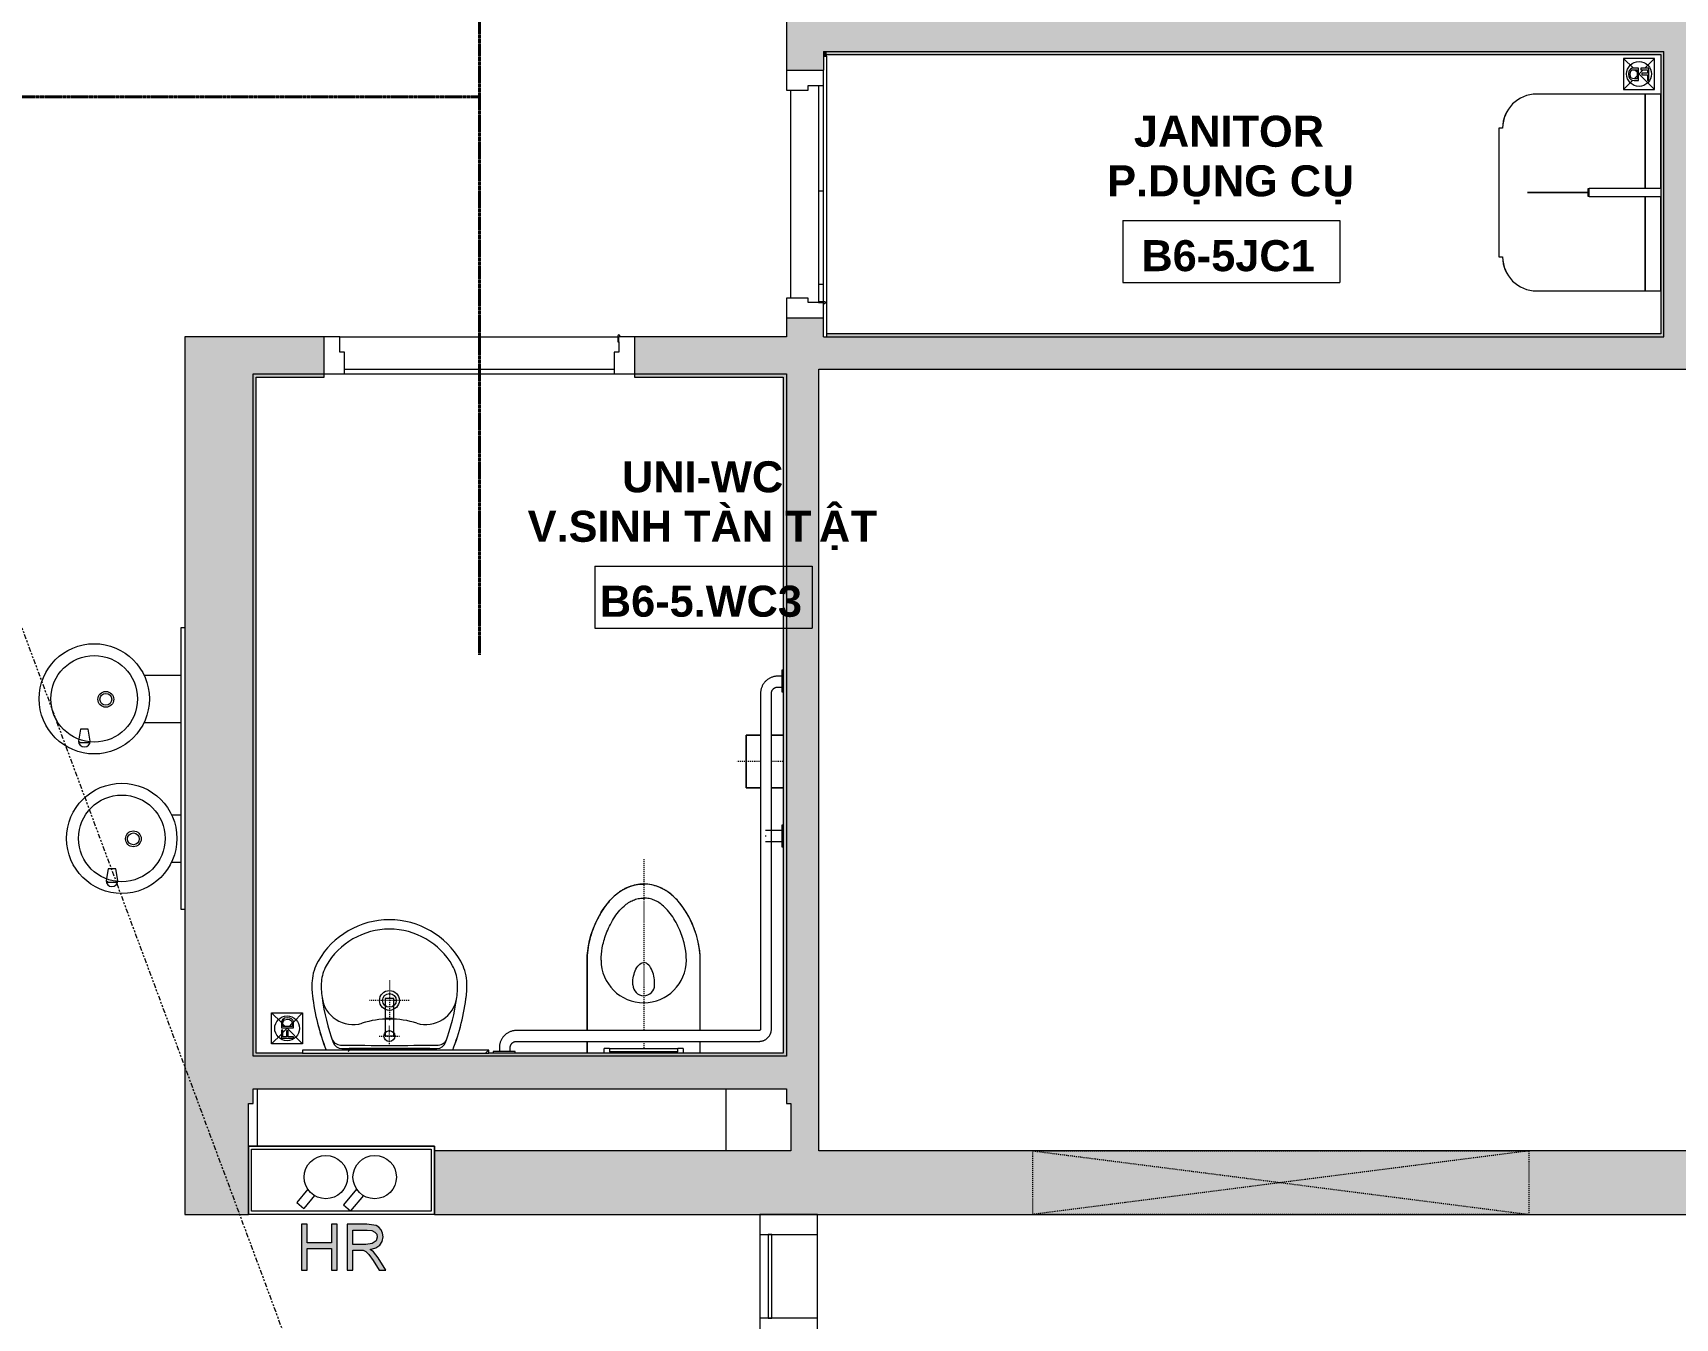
# Model space of a CAD drawing. Header units: millimetres. Extents: x -34669 to 32595, y 16058 to 152521.
# Drawn here: x -3865 to 1431, y 68377 to 72522 of the extents above; entities that cross this region are included whole.
import ezdxf

# ---------------------------------------------------------------- set-up
doc = ezdxf.new("R2010")
doc.units = ezdxf.units.MM
for name, pattern in [('Dash', [6.35, 3.175, -3.175]), ('dash 1-1', [2, 1, -1]), ('Double dash', [42.8625, 15.875, -4.7625, 6.35, -4.7625, 6.35, -4.7625])]:
    doc.linetypes.add(name, pattern=pattern)
for name, color, linetype, lineweight in [('A-AREA-IDEN', 2, 'Continuous', 9), ('A-DETL', 90, 'Continuous', 5), ('A-DETL-MBND', 5, 'Continuous', 5), ('A-DOOR', 31, 'Continuous', 5), ('A-DOOR-FRAM', 31, 'Continuous', 5), ('A-FLOR', 192, 'Continuous', 5), ('A-GLAZ', 151, 'Continuous', 5), ('A-GLAZ-CURT', 52, 'Continuous', 5), ('A-GLAZ-CWMG', 51, 'Continuous', 5), ('A-GLAZ-HDLN', 1, 'Dash', 5), ('A-WALL', 113, 'Continuous', 5), ('A-WALL-PATT', 111, 'Continuous', 5), ('C-PROP-LINE', 91, 'Double dash', 9), ('P-SANR-FIXT', 6, 'Continuous', 5), ('P-SANR-FIXT-HDLN', 131, 'Dash', 5)]:
    doc.layers.add(name, color=color, linetype=linetype, lineweight=lineweight)
doc.styles.add('Arial_B', font='arialbd.ttf', dxfattribs={"height": 100})
doc.styles.add('Arial_B_1', font='arialbd.ttf', dxfattribs={"height": 100})

# ---------------------------------------------------------------- blocks, each defined once
blk = doc.blocks.new('LA - LAVABOR FOR DISABLE-8441216-5th Traffic Floor Plan - Pedestrian')
at = {"layer": 'P-SANR-FIXT', "color": 7}
for p, q in [((153.2, -15), (-153.2, -15)), ((153.2, -15), (-153.2, -15)), ((-130, -15), (130, -15))]:
    blk.add_line(p, q, dxfattribs=at)
for centre, radius in [((0, -55), 17.5), ((0, -170), 32), ((0, -170), 22)]:
    blk.add_circle(centre, radius, dxfattribs=at)
for centre, radius, start, end in [((446.9, -267.3), 700, 158.4134, 173.3235), ((446.9, -267.3), 700, 158.42, 173.3235), ((447.2, -266.8), 670, 159.7212, 172.4798), ((-157.2, -56.2), 30, 90.8473, 160.7849), ((447.2, -266.8), 670, 159.7212, 160.7849), ((-153.2, -45), 30, 90, 159.7212), ((30.5, -12746.4), 12721.6, 90.13732, 90.8473), ((-30.5, -12746.5), 12721.7, 89.1527, 89.86268), ((153.2, -45), 30, 20.2788, 90), ((157.2, -56.2), 30, 19.2151, 89.1527), ((-447.2, -266.8), 670, 7.5202, 20.2788), ((-447.2, -266.8), 670, 19.2151, 20.2788), ((-446.9, -267.3), 700, 6.6765, 21.5866), ((-446.9, -267.3), 700, 6.6765, 21.58), ((-117.9, -192.2), 100, 72.8512, 172.4798), ((0, 190), 300, 252.8512, 270), ((0, 190), 300, 270, 287.1488), ((117.9, -192.2), 100, 7.0998, 107.1488), ((0, -215), 250, 173.3235, 184.1534), ((0, -215), 250, 173.3235, 184.1534), ((0, -215), 220, 170.8083, 184.1534), ((0, -215), 220, 355.8466, 9.1917), ((0, -215), 250, 355.8466, 6.6765), ((0, -215), 250, 355.8466, 6.6765), ((-99.7, -222.2), 150, 184.1534, 209.8523), ((-99.7, -222.2), 150, 184.1534, 209.8523), ((-99.7, -222.2), 120, 184.1534, 209.8523), ((99.7, -222.2), 120, 330.1477, 355.8466), ((99.7, -222.2), 150, 330.1477, 355.8466), ((99.7, -222.2), 150, 330.1477, 355.8466), ((0, -165), 265, 209.8523, 269.9992), ((0, -165), 265, 209.8523, 269.9992), ((0, -165), 235, 209.8523, 269.9992), ((0, -165), 235, 270.0008, 330.1477), ((0, -165), 265, 270.0008, 330.1477), ((0, -165), 265, 270.0008, 330.1477)]:
    blk.add_arc(centre, radius, start, end, dxfattribs=at)
blk.add_ellipse((0, -112.6), major_axis=(-8.99, 0.06), ratio=0.074639, dxfattribs=at)
at = {"layer": 'P-SANR-FIXT-HDLN', "color": 7}
for p, q in [((0, -22.3), (0, -87.7)), ((32.7, -55), (-32.7, -55)), ((0, -233.9), (0, -106.1)), ((-63.7, -170), (64, -170))]:
    blk.add_line(p, q, dxfattribs=at)
blk = doc.blocks.new('DUNG CU P_JANITOR - LT764-9927351-5th Traffic Floor Plan - Pedestrian')
at = {"layer": 'P-SANR-FIXT', "color": 7}
for p, q in [((208, 472.7), (-207.7, 472.7)), ((-207.7, 472.7), (-207.7, 460.1)), ((208, 472.6), (-207.7, 472.6)), ((-207.7, 472.6), (-207.7, 460)), ((208, 460.1), (208, 472.7)), ((208, 460), (208, 472.6)), ((0.2, 355), (0.2, 380)), ((0.2, 380), (0.2, 222.8)), ((0.2, 183.9), (0.2, 380)), ((0.2, 183.9), (0.2, 380)), ((0.2, 380), (0.2, 370)), ((0.2, 370), (0.2, 380)), ((0.2, 355), (0.2, 380)), ((0.2, 380), (0.2, 222.8)), ((0.2, 183.9), (0.2, 380)), ((0.2, 183.9), (0.2, 380)), ((0.2, 380), (0.2, 370)), ((0.2, 370), (0.2, 380)), ((-317.3, 350.1), (-317.3, -49.9)), ((-317.3, 350), (-317.3, -50)), ((0.2, 355), (0.2, 370)), ((0.2, 350), (0.2, 370)), ((0.2, 355), (0.2, 370)), ((0.2, 350), (0.2, 370)), ((0.2, 183.9), (0.2, 355)), ((0.2, 355), (0.2, 183.9)), ((0.2, 335), (0.2, 355)), ((0.2, 183.9), (0.2, 355)), ((0.2, 355), (0.2, 183.9)), ((0.2, 335), (0.2, 355)), ((0.2, 335), (0.2, 350)), ((0.2, 335), (0.2, 350)), ((0.2, 335), (0.2, 183.9)), ((0.2, 183.9), (0.2, 335)), ((0.2, 335), (0.2, 183.9)), ((0.2, 183.9), (0.2, 335)), ((317.7, -49.9), (317.7, 350.1)), ((317.7, -50), (317.7, 350)), ((0.2, 213.8), (0.2, 227.9)), ((0.2, 213.8), (0.2, 227.9)), ((0.2, 183.9), (0.2, 213.8)), ((0.2, 213.8), (0.2, 183.9)), ((0.2, 213.8), (0.2, 213.8)), ((0.2, 184.1), (0.2, 213.8)), ((0.2, 183.9), (0.2, 213.8)), ((0.2, 213.8), (0.2, 183.9)), ((0.2, 213.8), (0.2, 213.8)), ((0.2, 184.1), (0.2, 213.8)), ((-317.3, 0), (-292.3, 0)), ((-12.3, 0), (-317.3, 0)), ((-317.3, 0), (-12.3, 0)), ((-150.1, 0), (-317.3, 0)), ((-317.3, 0), (-297.3, 0)), ((-317.3, 0), (-12.3, 0)), ((-297.3, 0), (-317.3, 0)), ((-297.3, 0), (-282.3, 0)), ((-297.3, 0), (-277.3, 0)), ((-292.3, 0), (-12.3, 0)), ((-12.3, 0), (-292.3, 0)), ((-282.3, 0), (-262.3, 0)), ((-277.3, 0), (-262.3, 0)), ((-12.3, 0), (-262.3, 0)), ((-262.3, 0), (-12.3, 0)), ((-32.8, 0), (-18.6, 0)), ((-32.7, 0), (-12.8, 0)), ((-18.7, 0), (-12.3, 0)), ((-18.6, 0), (-18.6, 0)), ((-12.3, 0), (-18.6, 0)), ((-18.6, 0), (-12.9, 0)), ((12.7, 0), (292.7, 0)), ((292.7, 0), (12.7, 0)), ((317.7, 0), (12.7, 0)), ((12.7, 0), (317.7, 0)), ((12.7, 0), (19, 0)), ((19, 0), (12.7, 0)), ((12.7, 0), (317.7, 0)), ((272.7, 0), (12.7, 0)), ((12.7, 0), (272.7, 0)), ((12.9, 0), (19, 0)), ((13.2, 0), (33.1, 0)), ((19, 0), (19, 0)), ((19, 0), (33.1, 0)), ((272.7, 0), (292.7, 0)), ((272.7, 0), (287.7, 0)), ((287.7, 0), (307.7, 0)), ((292.7, 0), (317.7, 0)), ((292.7, 0), (307.7, 0)), ((317.7, 0), (307.7, 0)), ((307.7, 0), (317.7, 0)), ((-317.3, -49.9), (-12.3, -49.9)), ((12.7, -49.9), (317.7, -49.9))]:
    blk.add_line(p, q, dxfattribs=at)
for centre, start, end in [((-207.3, 350.1), 90.1901, 180), ((-207.3, 350), 90.1901, 180), ((207.7, 350.1), 360, 89.8099), ((207.7, 350), 360, 89.8099)]:
    blk.add_arc(centre, 110, start, end, dxfattribs=at)
blk = doc.blocks.new('DELABIE-FAUCET-DM - BASIN TAP AUTO-9922696-5th Traffic Floor Plan - Pedestrian')
at = {"layer": 'P-SANR-FIXT', "color": 7}
for p, q in [((-14.1, 120.1), (-14.1, 0)), ((14.1, 120.1), (-14.1, 120.1)), ((14.1, 0), (14.1, 120.1)), ((-14.1, 0), (14.1, 0))]:
    blk.add_line(p, q, dxfattribs=at)
blk = doc.blocks.new('Floor Drain-2D _SWA_ - FD-100-8441218-5th Traffic Floor Plan - Pedestrian')
at = {"layer": 'P-SANR-FIXT', "color": 7}
for p, q in [((-50, 50), (-18.6, 18.6)), ((-50, -50), (-50, 50)), ((-50, 50), (50, 50)), ((1.4, 1.4), (-50, -50)), ((-5.4, 18.6), (-31.8, 18.6)), ((-31.8, 18.6), (-31.8, -20.8)), ((-26.9, 2), (-26.9, 13.7)), ((-26.9, 13.7), (-5.4, 13.7)), ((-8.5, 2), (-26.9, 2)), ((-13.7, 13.7), (1.4, -1.4)), ((-8.5, -2.9), (-8.5, 2)), ((-5.4, 13.7), (-5.4, 18.6)), ((15, 18.6), (1.4, 18.6)), ((1.4, 18.6), (1.4, -20.8)), ((13.7, 13.7), (6.3, 6.3)), ((6.3, -15.8), (6.3, 13.7)), ((6.3, 13.7), (14.9, 13.7)), ((14.9, 13.7), (21.9, 12.9)), ((22, 18.1), (15, 18.6)), ((50, 50), (18.4, 18.4)), ((21.9, 12.9), (27, 8.6)), ((27.8, 15.2), (22, 18.1)), ((27, 8.6), (29.1, -0.8)), ((32.5, 8.5), (27.8, 15.2)), ((34, -0.8), (32.5, 8.5)), ((50, 50), (50, -50)), ((50, -50), (-50, -50)), ((-31.8, -20.8), (-26.9, -20.8)), ((-26.9, -20.8), (-26.9, -2.9)), ((-26.9, -2.9), (-8.5, -2.9)), ((1.4, -20.8), (15.6, -20.8)), ((6.3, -6.3), (15.7, -15.7)), ((15, -15.8), (6.3, -15.8)), ((21.4, -15.1), (15, -15.8)), ((15.6, -20.8), (22, -20.1)), ((20.3, -20.3), (50, -50)), ((25, -13.1), (21.4, -15.1)), ((22, -20.1), (26.7, -18.1)), ((28, -8.2), (25, -13.1)), ((26.7, -18.1), (30.3, -14.5)), ((29.1, -0.8), (28, -8.2)), ((30.3, -14.5), (33, -8.8)), ((33, -8.8), (34, -0.8))]:
    blk.add_line(p, q, dxfattribs=at)
blk.add_circle((0, 0), 40, dxfattribs=at)
blk = doc.blocks.new('TOTO-WC-WH - TOILET-8502088-5th Traffic Floor Plan - Pedestrian')
at = {"layer": 'P-SANR-FIXT', "color": 7}
for p, q in [((-182.5, 300), (-182.5, 73.1)), ((-182.5, 73.1), (-182.5, 300)), ((182.5, 73.1), (182.5, 300)), ((182.5, 73.1), (182.5, 300)), ((-182.5, 38.1), (-182.5, 0)), ((-182.5, 0), (-182.5, 38.1)), ((-110, 15), (-127.5, 15)), ((-127.5, 0), (-127.5, 15)), ((127.5, 15), (110, 15)), ((127.5, 15), (127.5, 0)), ((182.5, 0), (182.5, 38.1)), ((182.5, 0), (182.5, 38.1))]:
    blk.add_line(p, q, dxfattribs=at)
for centre, radius in [((0, 300), 137.5), ((0, 220.2), 35)]:
    blk.add_arc(centre, radius, 180, 0, dxfattribs=at)
for points, knots in [([(0, 545), (-8.6, 544.9), (-25, 543.5), (-43.9, 538), (-58, 531.9), (-68.1, 526.5), (-77.7, 520.3), (-89.9, 511.2), (-104, 498.3), (-119, 481), (-132.3, 462.4), (-143.9, 443.1), (-153.7, 423.7), (-164.7, 398.1), (-174.6, 366.9), (-181.2, 331.6), (-182.5, 310.1), (-182.5, 300)], [0, 0, 0, 0, 0.0625, 0.125, 0.15625, 0.1875, 0.21875, 0.25, 0.3125, 0.375, 0.4375, 0.5, 0.5625, 0.625, 0.75, 0.875, 1, 1, 1, 1]), ([(-182.5, 300), (-182.5, 338.1), (-163, 438.6), (-72.5, 545), (0, 545)], [0, 0, 0, 0, 0.3064, 0.6503698, 0.6503698, 0.6503698, 0.6503698]), ([(182.5, 300), (182.5, 310.1), (181.2, 331.6), (174.6, 366.9), (164.7, 398.1), (153.7, 423.7), (143.9, 443.1), (132.3, 462.4), (119, 481), (104, 498.3), (89.9, 511.2), (77.7, 520.3), (68.1, 526.5), (58, 531.9), (43.9, 538), (25, 543.5), (8.6, 544.9), (0, 545)], [0, 0, 0, 0, 0.125, 0.25, 0.375, 0.4375, 0.5, 0.5625, 0.625, 0.6875, 0.75, 0.78125, 0.8125, 0.84375, 0.875, 0.9375, 1, 1, 1, 1]), ([(182.5, 300), (182.5, 338.1), (163, 438.6), (72.5, 545), (0, 545)], [0, 0, 0, 0, 0.3064, 0.6503698, 0.6503698, 0.6503698, 0.6503698]), ([(-137.5, 300), (-137.5, 311.9), (-135.8, 332), (-129, 361.7), (-121.4, 385), (-111, 409.1), (-97.6, 433.6), (-81.6, 456.1), (-65.1, 473.5), (-49.1, 485.8), (-34, 493.8), (-18.1, 498.8), (-6.3, 500), (0, 500)], [0, 0, 0, 0, 0.118249, 0.1773736, 0.2364981, 0.2956226, 0.3547471, 0.4138717, 0.4729962, 0.5173396, 0.561683, 0.6060264, 0.6503698, 0.6503698, 0.6503698, 0.6503698]), ([(137.5, 300), (137.5, 311.9), (135.8, 332), (129, 361.7), (121.4, 385), (111, 409.1), (97.6, 433.6), (81.6, 456.1), (65.1, 473.5), (49.1, 485.8), (34, 493.8), (18.1, 498.8), (6.3, 500), (0, 500)], [0, 0, 0, 0, 0.118249, 0.1773736, 0.2364981, 0.2956226, 0.3547471, 0.4138717, 0.4729962, 0.5173396, 0.561683, 0.6060264, 0.6503698, 0.6503698, 0.6503698, 0.6503698]), ([(-35, 220.2), (-36, 233.8), (-30.7, 267.6), (-12.3, 292), (0, 292)], [0, 0, 0, 0, 0.0856719, 0.1699366, 0.1699366, 0.1699366, 0.1699366]), ([(35, 220.2), (36, 233.8), (30.7, 267.6), (12.3, 292), (0, 292)], [0, 0, 0, 0, 0.0856719, 0.1699366, 0.1699366, 0.1699366, 0.1699366])]:
    blk.add_open_spline(points, degree=3, knots=knots, dxfattribs=at)
at = {"layer": 'P-SANR-FIXT-HDLN', "color": 7}
for p, q in [((0, 625), (0, 73.1)), ((0, 38.1), (0, 15)), ((0, 4), (0, 0))]:
    blk.add_line(p, q, dxfattribs=at)
blk = doc.blocks.new('WATER FOUNTAIN - cho uong nuoc-8502076-5th Traffic Floor Plan - Pedestrian')
at = {"layer": 'P-SANR-FIXT', "color": 7}
for p, q in [((-12.7, 476.1), (-12.7, -431.1)), ((0, 476.1), (-12.7, 476.1)), ((-131.5, 323.7), (-12.7, 323.7)), ((-131.5, 171.3), (-12.7, 171.3)), ((-336.6, 149.5), (-342.9, 111.4)), ((-342.9, 111.4), (-336.6, 106.4)), ((-311.2, 149.5), (-336.6, 149.5)), ((-336.6, 106.4), (-311.2, 106.4)), ((-304.8, 111.4), (-311.2, 149.5)), ((-311.2, 106.4), (-304.8, 111.4)), ((-42.6, -126.3), (-12.7, -126.3)), ((-247.6, -300.5), (-254, -338.6)), ((-222.3, -300.5), (-247.6, -300.5)), ((-215.9, -338.6), (-222.3, -300.5)), ((-42.6, -278.7), (-12.7, -278.7)), ((-254, -338.6), (-247.6, -343.6)), ((-247.6, -343.6), (-222.3, -343.6)), ((-222.3, -343.6), (-215.9, -338.6)), ((-12.7, -431.1), (0, -431.1))]:
    blk.add_line(p, q, dxfattribs=at)
for centre, radius in [((-292.1, 247.5), 177.8), ((-292.1, 247.5), 139.7), ((-254.7, 246), 25.4), ((-254.7, 246), 19.1), ((-203.2, -202.5), 177.8), ((-203.2, -202.5), 139.7), ((-165.8, -204), 25.4), ((-165.8, -204), 19.1)]:
    blk.add_circle(centre, radius, dxfattribs=at)
for centre in [(-323.9, 111.4), (-234.9, -338.6)]:
    blk.add_arc(centre, 19.1, 180.0012, 359.9988, dxfattribs=at)
blk = doc.blocks.new('Floor Drain-2D _SWA_ - FD-100-11894176-5th Traffic Floor Plan - Pedestrian')
at = {"layer": 'P-SANR-FIXT', "color": 7}
for p, q in [((1.4, -1.4), (-50, 50)), ((50, 50), (-50, 50)), ((-50, 50), (-50, -50)), ((-31.8, 20.8), (-31.8, -18.6)), ((-26.9, 20.8), (-31.8, 20.8)), ((-26.9, 2.9), (-26.9, 20.8)), ((-8.5, 2.9), (-26.9, 2.9)), ((-13.7, -13.7), (1.4, 1.4)), ((-8.5, -2), (-8.5, 2.9)), ((1.4, 20.8), (1.4, -18.6)), ((15.6, 20.8), (1.4, 20.8)), ((6.3, 15.8), (15, 15.8)), ((6.3, -13.7), (6.3, 15.8)), ((6.3, 6.3), (15.7, 15.7)), ((15, 15.8), (21.4, 15.1)), ((22, 20.1), (15.6, 20.8)), ((20.3, 20.3), (50, 50)), ((21.4, 15.1), (25, 13.1)), ((26.7, 18.1), (22, 20.1)), ((25, 13.1), (28, 8.2)), ((30.3, 14.5), (26.7, 18.1)), ((29.1, 0.8), (27, -8.6)), ((28, 8.2), (29.1, 0.8)), ((33, 8.8), (30.3, 14.5)), ((32.5, -8.5), (34, 0.8)), ((34, 0.8), (33, 8.8)), ((50, -50), (50, 50)), ((-50, -50), (-18.6, -18.6)), ((-50, -50), (50, -50)), ((-31.8, -18.6), (-5.4, -18.6)), ((-26.9, -13.7), (-26.9, -2)), ((-26.9, -2), (-8.5, -2)), ((-5.4, -13.7), (-26.9, -13.7)), ((-5.4, -18.6), (-5.4, -13.7)), ((1.4, -18.6), (15, -18.6)), ((13.7, -13.7), (6.3, -6.3)), ((14.9, -13.7), (6.3, -13.7)), ((21.9, -12.9), (14.9, -13.7)), ((15, -18.6), (22, -18.1)), ((50, -50), (18.4, -18.4)), ((27, -8.6), (21.9, -12.9)), ((22, -18.1), (27.8, -15.2)), ((27.8, -15.2), (32.5, -8.5))]:
    blk.add_line(p, q, dxfattribs=at)
blk.add_circle((0, 0), 40, dxfattribs=at)
blk = doc.blocks.new('voi nuoc 001 - LT764-9945429-5th Traffic Floor Plan - Pedestrian')
at = {"layer": 'P-SANR-FIXT', "color": 7}
for p, q in [((-12.5, 12.7), (-12.5, -217.9)), ((12.5, -217.9), (12.5, 12.7)), ((-12.5, -221.4), (-12.5, -217.9)), ((12.5, -217.9), (-12.5, -217.9)), ((12.5, -221.4), (-12.5, -221.4)), ((12.5, -217.9), (12.5, -221.4))]:
    blk.add_line(p, q, dxfattribs=at)
blk = doc.blocks.new('DP3-D301 - DP3-D301-9167286-5th Traffic Floor Plan - Pedestrian')
at = {"layer": 'A-DOOR'}
for p, q in [((447, 63.1), (447, 44.1)), ((450, 44.1), (450, 58.5)), ((447, 44.1), (450, 44.1))]:
    blk.add_line(p, q, dxfattribs=at)
for centre, radius, start, end in [((450, 63.1), 3, 290.6789, 180), ((450, 63.1), 3, 48.0065, 121.3362), ((450, 63.1), 3, 48.0065, 121.3362), ((450, 63.1), 3, 48.0065, 121.3362), ((450, 63.1), 3, 48.0065, 121.3362), ((450, 63.1), 3, 48.0065, 121.3362), ((450, 63.1), 3, 48.0065, 121.3362), ((450, 63.1), 3, 48.0065, 121.3362), ((452.2, 58.4), 2.19, 120.9247, 176.9338)]:
    blk.add_arc(centre, radius, start, end, dxfattribs=at)
at = {"layer": 'A-DOOR-FRAM'}
for p, q in [((-450, 60), (-500, 60)), ((-450, 10), (-450, 60)), ((500, 60), (450.7, 60)), ((-435, 10), (-450, 10)), ((-435, -60), (-435, 10)), ((450, 10), (435, 10)), ((435, 10), (435, -60)), ((450, 44.1), (450, 10)), ((-500, -60), (-435, -60)), ((435, -60), (500, -60))]:
    blk.add_line(p, q, dxfattribs=at)
blk = doc.blocks.new('DP3-D302 - DP3-D302-9167299-5th Traffic Floor Plan - Pedestrian')
at = {"layer": 'A-DOOR'}
for p, q in [((-350, 60), (-400, 60)), ((-350, 10), (-350, 60)), ((347, 63.1), (347, 44.1)), ((350, 44.1), (350, 58.5)), ((400, 60), (350.7, 60)), ((-335, 10), (-350, 10)), ((-335, -60), (-335, 10)), ((350, 10), (335, 10)), ((335, 10), (335, -60)), ((347, 44.1), (350, 44.1)), ((350, 44.1), (350, 10)), ((-400, -60), (-335, -60)), ((335, -60), (400, -60))]:
    blk.add_line(p, q, dxfattribs=at)
for centre, radius, start, end in [((350, 63.1), 3, 290.6789, 180), ((350, 63.1), 3, 48.0065, 121.3362), ((350, 63.1), 3, 48.0065, 121.3362), ((350, 63.1), 3, 48.0065, 121.3362), ((350, 63.1), 3, 48.0065, 121.3362), ((350, 63.1), 3, 48.0065, 121.3362), ((350, 63.1), 3, 48.0065, 121.3362), ((350, 63.1), 3, 48.0065, 121.3362), ((352.2, 58.4), 2.19, 120.9247, 176.9338)]:
    blk.add_arc(centre, radius, start, end, dxfattribs=at)
blk = doc.blocks.new('TOTO-FLUSH PANEL - MB005DG-9765370-5th Traffic Floor Plan - Pedestrian')
at = {"layer": 'P-SANR-FIXT', "color": 7}
for p, q in [((-110, 11), (110, 11)), ((-110, 11), (-110, 0)), ((110, 0), (110, 11)), ((110, 0), (-110, 0))]:
    blk.add_line(p, q, dxfattribs=at)
blk = doc.blocks.new('Mirror1 - Type 2-11122859-5th Traffic Floor Plan - Pedestrian')
at = {"layer": 'P-SANR-FIXT'}
h = blk.add_hatch(dxfattribs=at)
h.set_pattern_fill('FP_19', color=256, style=0, pattern_type=2)
h.set_pattern_definition([(45, (2819.94, -69227), (84.19025, 308.69666), [396.875, -79.375, 1.676, -77.699])])
h.paths.add_polyline_path([(-175, 5), (425, 5), (425, 15), (-175, 15)])
at = {"layer": 'P-SANR-FIXT', "color": 7}
for p, q in [((425, 15), (-175, 15)), ((-175, 15), (-175, 5)), ((-175, 5), (425, 5)), ((425, 5), (425, 15))]:
    blk.add_line(p, q, dxfattribs=at)
blk = doc.blocks.new('GRAB RAIL - Grab Rail - L-8502074-5th Traffic Floor Plan - Pedestrian')
at = {"layer": 'P-SANR-FIXT', "color": 7}
for p, q in [((860, -38.1), (77.5, -38.1)), ((865, 0), (865, -5)), ((865, -5), (935, -5)), ((880.6, -5), (880.6, -17.5)), ((915.6, -17.5), (915.6, -5)), ((935, -5), (935, 0)), ((38.1, -77.5), (38.1, -1160)), ((73.1, -1160), (73.1, -77.5)), ((77.5, -73.1), (860, -73.1)), ((5, -665), (0, -665)), ((5, -735), (5, -665)), ((57.5, -682.5), (5, -682.5)), ((0, -735), (5, -735)), ((5, -717.5), (57.5, -717.5)), ((57.5, -701.9), (57.5, -698.1)), ((5, -1165), (0, -1165)), ((5, -1235), (5, -1165)), ((17.5, -1180.6), (5, -1180.6)), ((5, -1215.6), (17.5, -1215.6)), ((0, -1235), (5, -1235))]:
    blk.add_line(p, q, dxfattribs=at)
at = {"layer": 'P-SANR-FIXT', "color": 7, "flags": 128}
for points in [[(77.5, -38.1), (76, -38.1), (74.4, -38.2), (72.8, -38.4), (71.3, -38.6), (69.7, -38.9), (68.2, -39.2), (66.6, -39.7), (65.1, -40.1), (63.7, -40.6), (62.2, -41.2), (60.7, -41.9), (59.3, -42.6), (58, -43.3), (56.6, -44.1), (55.3, -45), (54, -45.9), (52.8, -46.9), (51.5, -47.9), (50.4, -49), (49.3, -50.1), (48.2, -51.2), (47.2, -52.4), (46.2, -53.7), (45.2, -54.9), (44.4, -56.2), (43.5, -57.6), (42.8, -59), (42.1, -60.4), (41.4, -61.8), (40.8, -63.3), (40.3, -64.7), (39.8, -66.2), (39.3, -67.8), (39, -69.3), (38.7, -70.8), (38.5, -72.4), (38.3, -74), (38.2, -75.5), (38.1, -77.1), (38.1, -77.5)], [(880.6, -17.5), (880.6, -18.3), (880.5, -19.1), (880.5, -20), (880.4, -20.8), (880.2, -21.6), (880, -22.4), (879.8, -23.2), (879.6, -24), (879.3, -24.8), (879, -25.5), (878.7, -26.3), (878.3, -27), (877.9, -27.7), (877.5, -28.5), (877, -29.1), (876.5, -29.8), (876, -30.5), (875.5, -31.1), (874.9, -31.7), (874.4, -32.3), (873.8, -32.9), (873.1, -33.4), (872.5, -33.9), (871.8, -34.4), (871.1, -34.8), (870.4, -35.3), (869.7, -35.7), (869, -36.1), (868.2, -36.4), (867.5, -36.7), (866.7, -37), (865.9, -37.3), (865.1, -37.5), (864.3, -37.7), (863.5, -37.8), (862.7, -37.9), (861.9, -38), (861, -38.1), (860.2, -38.1), (860, -38.1)], [(860, -73.1), (862.2, -73.1), (864.4, -72.9), (866.7, -72.7), (868.9, -72.4), (871, -72), (873.2, -71.5), (875.4, -70.9), (877.5, -70.3), (879.6, -69.6), (881.7, -68.7), (883.7, -67.8), (885.7, -66.8), (887.6, -65.8), (889.5, -64.6), (891.4, -63.4), (893.2, -62.1), (895, -60.7), (896.7, -59.3), (898.3, -57.8), (899.9, -56.2), (901.4, -54.6), (902.9, -52.9), (904.2, -51.2), (905.6, -49.4), (906.8, -47.5), (908, -45.7), (909.1, -43.7), (910.1, -41.7), (911, -39.7), (911.8, -37.7), (912.6, -35.6), (913.3, -33.4), (913.9, -31.3), (914.4, -29.1), (914.8, -27), (915.1, -24.8), (915.4, -22.5), (915.5, -20.3), (915.6, -18.1), (915.6, -17.5)], [(73.1, -77.5), (73.1, -77.4), (73.1, -77.2), (73.1, -77), (73.2, -76.8), (73.2, -76.7), (73.2, -76.5), (73.3, -76.3), (73.3, -76.1), (73.4, -76), (73.5, -75.8), (73.5, -75.7), (73.6, -75.5), (73.7, -75.3), (73.8, -75.2), (73.9, -75), (74, -74.9), (74.1, -74.8), (74.2, -74.6), (74.3, -74.5), (74.5, -74.4), (74.6, -74.2), (74.7, -74.1), (74.9, -74), (75, -73.9), (75.2, -73.8), (75.3, -73.7), (75.5, -73.6), (75.6, -73.6), (75.8, -73.5), (75.9, -73.4), (76.1, -73.4), (76.3, -73.3), (76.4, -73.3), (76.6, -73.2), (76.8, -73.2), (77, -73.2), (77.1, -73.1), (77.3, -73.1), (77.5, -73.1), (77.5, -73.1)], [(38.1, -1160), (38.1, -1160.8), (38, -1161.6), (38, -1162.5), (37.9, -1163.3), (37.7, -1164.1), (37.5, -1164.9), (37.3, -1165.7), (37.1, -1166.5), (36.8, -1167.3), (36.5, -1168), (36.2, -1168.8), (35.8, -1169.5), (35.4, -1170.2), (35, -1171), (34.5, -1171.6), (34, -1172.3), (33.5, -1173), (33, -1173.6), (32.4, -1174.2), (31.9, -1174.8), (31.3, -1175.4), (30.6, -1175.9), (30, -1176.4), (29.3, -1176.9), (28.6, -1177.3), (27.9, -1177.8), (27.2, -1178.2), (26.5, -1178.6), (25.7, -1178.9), (25, -1179.2), (24.2, -1179.5), (23.4, -1179.8), (22.6, -1180), (21.8, -1180.2), (21, -1180.3), (20.2, -1180.4), (19.4, -1180.5), (18.5, -1180.6), (17.7, -1180.6), (17.5, -1180.6)], [(17.5, -1215.6), (19.7, -1215.6), (21.9, -1215.4), (24.2, -1215.2), (26.4, -1214.9), (28.5, -1214.5), (30.7, -1214), (32.9, -1213.4), (35, -1212.8), (37.1, -1212.1), (39.2, -1211.2), (41.2, -1210.3), (43.2, -1209.3), (45.1, -1208.3), (47, -1207.1), (48.9, -1205.9), (50.7, -1204.6), (52.5, -1203.2), (54.2, -1201.8), (55.8, -1200.3), (57.4, -1198.7), (58.9, -1197.1), (60.4, -1195.4), (61.7, -1193.7), (63.1, -1191.9), (64.3, -1190), (65.5, -1188.2), (66.6, -1186.2), (67.6, -1184.2), (68.5, -1182.2), (69.3, -1180.2), (70.1, -1178.1), (70.8, -1175.9), (71.4, -1173.8), (71.9, -1171.6), (72.3, -1169.5), (72.6, -1167.3), (72.9, -1165), (73, -1162.8), (73.1, -1160.6), (73.1, -1160)]]:
    blk.add_lwpolyline(points, dxfattribs=at)
blk = doc.blocks.new('TOILET PAPER DISPENSER - DS708PAS-V35-5th Traffic Floor Plan - Pedestrian')
at = {"layer": 'P-SANR-FIXT', "color": 7}
for p, q in [((-85, 0), (-85, -38.2)), ((-85, -38.2), (-85, 0)), ((85, -38.1), (85, 0)), ((85, 0), (85, -38.1)), ((-85, -73.1), (-85, -120)), ((-85, -120), (-85, -73.1)), ((85, -120), (85, -73.1)), ((85, -73.1), (85, -120)), ((-85, -120), (85, -120)), ((85, -120), (-85, -120))]:
    blk.add_line(p, q, dxfattribs=at)
at = {"layer": 'P-SANR-FIXT-HDLN', "color": 7}
for p, q in [((0, 0), (0, -38.1)), ((0, -73.1), (0, -150))]:
    blk.add_line(p, q, dxfattribs=at)
blk = doc.blocks.new('HR AM TUONG 12 - HR-11245543-5th Traffic Floor Plan - Pedestrian')
at = {"layer": 'P-SANR-FIXT'}
h = blk.add_hatch(color=256, dxfattribs=at)
h.paths.add_polyline_path([(106.1, 282.1), (87.6, 282.1), (87.6, 217.5), (65.4, 217.5), (54.7, 218.2), (45.9, 221.7), (36.1, 231.3), (21.2, 253.2), (3, 282.1), (-18.4, 282.1), (6.2, 242.1), (22.2, 222.3), (31.7, 215.2), (13.3, 210.2), (0.7, 201.5), (-7, 188.1), (-9.3, 174.9), (-7.8, 163.2), (-3.2, 152.5), (3.8, 143.9), (12.9, 138.4), (42.5, 134.4), (106.1, 134.4), (106.1, 217.5)])
h.paths.add_polyline_path([(87.6, 199.1), (87.6, 152.9), (41.7, 152.9), (25.9, 155), (17, 159.3), (11.1, 166.5), (9.2, 175.6), (13.5, 188.2), (25.9, 196.5), (46.3, 199.1), (65.4, 199.1)])
blk.add_hatch(color=256, dxfattribs=at).paths.add_polyline_path([(138.4, 282.1), (138.4, 134.4), (156.9, 134.4), (156.9, 194.4), (235.3, 194.4), (235.3, 134.4), (253.8, 134.4), (253.8, 282.1), (235.3, 282.1), (235.3, 212.9), (156.9, 212.9), (156.9, 282.1)])
at = {"layer": 'P-SANR-FIXT', "color": 7}
for p, q in [((3, 282.1), (-18.4, 282.1)), ((-18.4, 282.1), (6.2, 242.1)), ((22.2, 251.5), (3, 282.1)), ((106.1, 282.1), (87.6, 282.1)), ((87.6, 282.1), (87.6, 217.5)), ((106.1, 134.4), (106.1, 282.1)), ((156.9, 282.1), (138.4, 282.1)), ((138.4, 282.1), (138.4, 134.4)), ((156.9, 212.9), (156.9, 282.1)), ((253.8, 282.1), (235.3, 282.1)), ((235.3, 282.1), (235.3, 212.9)), ((253.8, 134.4), (253.8, 282.1)), ((6.2, 242.1), (21.2, 223.1)), ((31.7, 215.2), (13.5, 210.3)), ((21.2, 223.1), (31.7, 215.2)), ((36.1, 231.3), (22.2, 251.5)), ((45.9, 221.7), (36.1, 231.3)), ((54.7, 218.2), (45.9, 221.7)), ((65.4, 217.5), (54.7, 218.2)), ((87.6, 217.5), (65.4, 217.5)), ((235.3, 212.9), (156.9, 212.9)), ((-6.8, 189.4), (-9.3, 174.9)), ((-9.3, 174.9), (-7.8, 163.2)), ((-7.8, 163.2), (-3.2, 152.5)), ((0.7, 201.5), (-6.8, 189.4)), ((13.5, 210.3), (0.7, 201.5)), ((9.2, 175.6), (13.3, 188.1)), ((11.1, 166.5), (9.2, 175.6)), ((17, 159.3), (11.1, 166.5)), ((13.3, 188.1), (25.3, 196.4)), ((27.1, 154.5), (17, 159.3)), ((25.3, 196.4), (46.3, 199.1)), ((46.3, 199.1), (87.6, 199.1)), ((87.6, 199.1), (87.6, 152.9)), ((156.9, 134.4), (156.9, 194.4)), ((156.9, 194.4), (235.3, 194.4)), ((235.3, 194.4), (235.3, 134.4)), ((-3.2, 152.5), (3.8, 143.9)), ((3.8, 143.9), (12.9, 138.4)), ((12.9, 138.4), (42.5, 134.4)), ((41.7, 152.9), (27.1, 154.5)), ((87.6, 152.9), (41.7, 152.9)), ((42.5, 134.4), (106.1, 134.4)), ((138.4, 134.4), (156.9, 134.4)), ((235.3, 134.4), (253.8, 134.4)), ((-175, 102.5), (-175, -117.5)), ((-175, 102.5), (425, 102.5)), ((-175, -117.5), (-175, 102.5)), ((-165, -107.5), (-165, 92.5)), ((-165, 92.5), (415, 92.5)), ((54.1, 41.8), (95.1, 91.2)), ((75.8, 20.9), (118.2, 72)), ((118.2, 72), (95.1, 91.2)), ((211.6, 41.8), (245.9, 83.1)), ((233.3, 20.9), (269, 64)), ((269, 64), (245.9, 83.1)), ((415, 92.5), (415, -107.5)), ((425, -117.5), (425, 102.5)), ((425, 102.5), (425, -117.5)), ((-175, -117.5), (425, -117.5)), ((425, -117.5), (-175, -117.5)), ((415, -107.5), (-165, -107.5))]:
    blk.add_line(p, q, dxfattribs=at)
for centre in [(17.6, -18), (175.1, -18)]:
    blk.add_circle(centre, 70, dxfattribs=at)
blk = doc.blocks.new('TWOG-LOUVER - Louver Window - 1600X1250-11406058-5th Traffic Floor Plan - Pedestrian')
at = {"layer": 'A-GLAZ-HDLN'}
for p, q in [((800, 102.5), (-800, -102.5)), ((-800, 102.5), (800, -102.5)), ((-800, -102.5), (-800, 102.5)), ((-800, 102.5), (800, 102.5)), ((800, 102.5), (800, -102.5)), ((800, -102.5), (-800, -102.5))]:
    blk.add_line(p, q, dxfattribs=at)
blk = doc.blocks.new('System Panel - Glass 12mm-fire-12418112-5th Traffic Floor Plan - Pedestrian')
at = {"layer": 'A-GLAZ-CURT'}
for p, q in [((134.75, 38.5), (-134.75, 38.5)), ((-134.75, 38.5), (-134.75, 26.5)), ((-134.75, 26.5), (134.75, 26.5)), ((134.75, 26.5), (134.75, 38.5))]:
    blk.add_line(p, q, dxfattribs=at)
blk = doc.blocks.new('Rectangular Mullion - 185x65-11589327-5th Traffic Floor Plan - Pedestrian')
at = {"layer": 'A-GLAZ-CWMG'}
for p, q in [((-1519.9, 68647), (-1519.9, 68377.5)), ((-1334.9, 68377.5), (-1334.9, 68647))]:
    blk.add_line(p, q, dxfattribs=at)
blk = doc.blocks.new('Rectangular Mullion - 185x65-11403491-5th Traffic Floor Plan - Pedestrian')
at = {"layer": 'A-GLAZ-CWMG'}
for p, q in [((-65, 0), (-65, -185)), ((0, 0), (-65, 0)), ((0, -185), (0, 0)), ((-65, -185), (0, -185))]:
    blk.add_line(p, q, dxfattribs=at)
blk = doc.blocks.new('Rectangular Mullion - 185x65-V37-5th Traffic Floor Plan - Pedestrian')
at = {"layer": 'A-GLAZ-CWMG'}
for p, q in [((-32.5, 0), (31.7, 0)), ((-32.5, -185), (-32.5, 0)), ((32.5, -16), (32.5, -185)), ((32.5, -185), (-32.5, -185))]:
    blk.add_line(p, q, dxfattribs=at)
blk = doc.blocks.new('Family - ___-11746783-5th Traffic Floor Plan - Pedestrian')
at = {"layer": 'C-PROP-LINE'}
blk.add_line((-11634.4, 91437.6), (13173.4, 24608.5), dxfattribs=at)
blk = doc.blocks.new('Room Tag - Room Tag-8377849-5th Traffic Floor Plan - Pedestrian')
at = {"layer": 'A-AREA-IDEN'}
for p, q in [((-7, -0.80625), (-7, -4.80625)), ((-7, -0.80625), (7, -0.80625)), ((7, -0.80625), (7, -4.80625)), ((-7, -4.80625), (7, -4.80625))]:
    blk.add_line(p, q, dxfattribs=at)

msp = doc.modelspace()

# ---------------------------------------------------------------- hatches: boundary and pattern name
at = {"layer": 'A-WALL-PATT'}
for points in [[(1515.1, 71832), (1515.1, 73292), (1395.1, 73292), (1395.1, 71832)], [(1395.1, 72462), (1395.1, 72582), (-1314.9, 72582), (-1314.9, 72462), (1275.9, 72462)], [(-1304.9, 72447), (-1304.9, 72462), (-1314.9, 72462), (-1314.9, 72447)], [(119.7, 72452), (1395.1, 72452), (1395.1, 72462), (-1304.9, 72462), (-1304.9, 72452), (-1036.5, 72452)], [(1395.1, 71552), (1395.1, 72452), (1385.1, 72452), (1385.1, 71552)], [(1515.1, 71727), (4340.1, 71727), (4340.1, 71832), (1395.1, 71832), (1395.1, 71727), (1500.1, 71727)], [(1500.1, 71527), (1500.1, 71727), (1395.1, 71727), (1395.1, 71527)], [(-3349, 69069.5), (-3154.9, 69069.5), (-3154.9, 71542), (-3374.9, 71542), (-3374.9, 69069.5)], [(-1314.9, 71437), (1395.1, 71437), (1395.1, 71542), (-1434.9, 71542), (-1434.9, 71437), (-1329.9, 71437)], [(1275.9, 71542), (1395.1, 71542), (1395.1, 71552), (-1304.9, 71552), (-1304.9, 71542), (119.7, 71542)], [(1500.1, 71437), (4340.1, 71437), (4340.1, 71527), (1395.1, 71527), (1395.1, 71437)], [(-3144.9, 69222), (-3144.9, 71412), (-3154.9, 71412), (-3154.9, 69222)], [(-1434.9, 69232), (-1434.9, 71412), (-1444.9, 71412), (-1444.9, 69232)], [(-1329.9, 69069.5), (-1329.9, 71437), (-1434.9, 71437), (-1434.9, 69069.5), (-1419.9, 69069.5)], [(-3144.9, 69222), (-1434.9, 69222), (-1434.9, 69232), (-3144.9, 69232)], [(-1614.6, 69117), (-1434.9, 69117), (-1434.9, 69222), (-3154.9, 69222), (-3154.9, 69117), (-2192.8, 69117)], [(-3374.9, 68712), (-3169.9, 68712), (-3169.9, 69069.5), (-3374.9, 69069.5), (-3374.9, 68917)], [(-1419.9, 68917), (-1329.9, 68917), (-1329.9, 69069.5), (-1419.9, 69069.5), (-1419.9, 69044.1)]]:
    msp.add_hatch(color=256, dxfattribs=at).paths.add_polyline_path(points)
h = msp.add_hatch(color=256, dxfattribs=at)
h.paths.add_polyline_path([(-1434.9, 71542), (-1314.9, 71542), (-1314.9, 71602), (-1434.9, 71602)])
h.paths.add_polyline_path([(-1434.9, 72402), (-1314.9, 72402), (-1314.9, 73182), (-1434.9, 73182), (-1434.9, 72462)])
h = msp.add_hatch(color=256, dxfattribs=at)
h.paths.add_polyline_path([(-1434.9, 71422), (-1434.9, 71542), (-1924.9, 71542), (-1924.9, 71422), (-1614.6, 71422)])
h.paths.add_polyline_path([(-3154.9, 71422), (-2924.9, 71422), (-2924.9, 71542), (-3154.9, 71542)])
h = msp.add_hatch(color=256, dxfattribs=at)
h.paths.add_polyline_path([(-1924.9, 71412), (-1434.9, 71412), (-1434.9, 71422), (-1924.9, 71422)])
h.paths.add_polyline_path([(-3154.9, 71412), (-2924.9, 71412), (-2924.9, 71422), (-3154.9, 71422)])
h = msp.add_hatch(color=256, dxfattribs=at)
h.paths.add_polyline_path([(-2192.8, 68712), (3040.1, 68712), (3040.1, 68917), (-2569.9, 68917), (-2569.9, 68712)])
h.paths.add_polyline_path([(3740.1, 68712), (4340.1, 68712), (4340.1, 68917), (3740.1, 68917)])

# ---------------------------------------------------------------- linework, layer by layer
at = {"layer": 'A-DETL', "linetype": 'dash 1-1', "lineweight": 40}
for p, q in [((-2424.9, 74237.2), (-2424.9, 70515.5)), ((-5904.9, 72315.5), (-2424.9, 72315.5))]:
    msp.add_line(p, q, dxfattribs=at)
at = {"layer": 'A-DETL-MBND'}
for p, q in [((-1314.9, 72012), (-1329.9, 72012)), ((-1329.9, 71712), (-1314.9, 71712)), ((-3139.9, 68932), (-3139.9, 69117)), ((-1629.9, 69117), (-1629.9, 68917))]:
    msp.add_line(p, q, dxfattribs=at)
at = {"layer": 'A-FLOR'}
for p, q in [((-1329.9, 71655), (-1329.9, 72352)), ((-1419.9, 71667), (-1419.9, 72337)), ((-2874.9, 71542), (-1977.9, 71542)), ((-2859.9, 71437), (-1989.9, 71437)), ((-2859.9, 71422), (-1989.9, 71422))]:
    msp.add_line(p, q, dxfattribs=at)
at = {"layer": 'A-WALL', "lineweight": 15}
for p, q in [((-1434.9, 73062), (-1434.9, 72402)), ((-1314.9, 72462), (1395.1, 72462)), ((-1314.9, 72462), (-1314.9, 72402)), ((1395.1, 71542), (1395.1, 72462)), ((-1314.9, 72447), (-1304.9, 72447)), ((-1304.9, 72452), (1385.1, 72452)), ((-1304.9, 72447), (-1304.9, 72452)), ((1385.1, 72452), (1385.1, 71552)), ((-1434.9, 72402), (-1314.9, 72402)), ((-1434.9, 71602), (-1434.9, 71542)), ((-1314.9, 71602), (-1434.9, 71602)), ((-1314.9, 71542), (-1314.9, 71602)), ((-2924.9, 71542), (-3374.9, 71542)), ((-3374.9, 71542), (-3374.9, 68712)), ((-2924.9, 71412), (-2924.9, 71542)), ((-1434.9, 71542), (-1924.9, 71542)), ((-1924.9, 71542), (-1924.9, 71412)), ((-1314.9, 71542), (1395.1, 71542)), ((1385.1, 71552), (-1304.9, 71552)), ((-1304.9, 71552), (-1304.9, 71542)), ((-3154.9, 71422), (-2924.9, 71422)), ((-3154.9, 69222), (-3154.9, 71422)), ((-3144.9, 71412), (-2924.9, 71412)), ((-3144.9, 69232), (-3144.9, 71412)), ((-1924.9, 71422), (-1434.9, 71422)), ((-1924.9, 71412), (-1444.9, 71412)), ((-1444.9, 71412), (-1444.9, 69232)), ((-1434.9, 71422), (-1434.9, 69222)), ((-1329.9, 71437), (4340.1, 71437)), ((-1329.9, 68917), (-1329.9, 71437)), ((-2994.9, 69232), (-3144.9, 69232)), ((-1444.9, 69232), (-2394.9, 69232)), ((-1434.9, 69222), (-3154.9, 69222)), ((-3169.9, 68932), (-3169.9, 69069.5)), ((-3169.9, 69069.5), (-3154.9, 69069.5)), ((-3154.9, 69117), (-1434.9, 69117)), ((-3154.9, 69069.5), (-3154.9, 69117)), ((-1434.9, 69117), (-1434.9, 69069.5)), ((-1434.9, 69069.5), (-1419.9, 69069.5)), ((-1419.9, 69069.5), (-1419.9, 68917)), ((-1419.9, 68917), (-2569.9, 68917)), ((3040.1, 68917), (-1329.9, 68917)), ((-3374.9, 68712), (-3169.9, 68712)), ((-2569.9, 68712), (3040.1, 68712))]:
    msp.add_line(p, q, dxfattribs=at)
at = {"layer": 'A-WALL'}
for p, q in [((-1304.9, 72447), (-1304.9, 71552)), ((-1314.9, 71655), (-1314.9, 72352))]:
    msp.add_line(p, q, dxfattribs=at)

# ---------------------------------------------------------------- block references
at = {"layer": 'A-AREA-IDEN', "xscale": 49.99999999999998, "yscale": 49.99999999999998, "zscale": 49.99999999999998}
for p in [(0, 71957.3), (-1702, 70843.1)]:
    msp.add_blockref('Room Tag - Room Tag-8377849-5th Traffic Floor Plan - Pedestrian', p, dxfattribs=at)
at = {"layer": 'A-DOOR', "rotation": 270.0000000000001}
msp.add_blockref('DP3-D302 - DP3-D302-9167299-5th Traffic Floor Plan - Pedestrian', (-1374.9, 72002), dxfattribs=at)
at = {"layer": 'A-DOOR-FRAM'}
msp.add_blockref('DP3-D301 - DP3-D301-9167286-5th Traffic Floor Plan - Pedestrian', (-2424.9, 71482), dxfattribs=at)
at = {"layer": 'A-GLAZ'}
msp.add_blockref('TWOG-LOUVER - Louver Window - 1600X1250-11406058-5th Traffic Floor Plan - Pedestrian', (160, 68814.5), dxfattribs=at)
at = {"layer": 'A-GLAZ-CURT', "rotation": 269.9999999999999}
msp.add_blockref('System Panel - Glass 12mm-fire-12418112-5th Traffic Floor Plan - Pedestrian', (-1519.9, 68512.2), dxfattribs=at)
at = {"layer": 'A-GLAZ-CWMG', "rotation": 89.99999999999991}
msp.add_blockref('Rectangular Mullion - 185x65-11403491-5th Traffic Floor Plan - Pedestrian', (-1519.9, 68712), dxfattribs=at)
at = {"layer": 'A-GLAZ-CWMG'}
msp.add_blockref('Rectangular Mullion - 185x65-11589327-5th Traffic Floor Plan - Pedestrian', (0, 0), dxfattribs=at)
at = {"layer": 'A-GLAZ-CWMG', "extrusion": (0, 0, -1), "rotation": 270.0000000000001}
msp.add_blockref('Rectangular Mullion - 185x65-V37-5th Traffic Floor Plan - Pedestrian', (1519.9, 68345), dxfattribs=at)
at = {"layer": 'C-PROP-LINE'}
msp.add_blockref('Family - ___-11746783-5th Traffic Floor Plan - Pedestrian', (0, 0), dxfattribs=at)
at = {"layer": 'P-SANR-FIXT', "color": 7}
for name, p, rotation in [('Floor Drain-2D _SWA_ - FD-100-11894176-5th Traffic Floor Plan - Pedestrian', (1315.1, 72389.5), 180), ('DUNG CU P_JANITOR - LT764-9927351-5th Traffic Floor Plan - Pedestrian', (1335.1, 72007), 89.99999999999973), ('voi nuoc 001 - LT764-9945429-5th Traffic Floor Plan - Pedestrian', (1372.6, 72007.2), 269.9999999999992), ('GRAB RAIL - Grab Rail - L-8502074-5th Traffic Floor Plan - Pedestrian', (-1444.9, 69232), 179.9999832695217), ('TOILET PAPER DISPENSER - DS708PAS-V35-5th Traffic Floor Plan - Pedestrian', (-1444.9, 70172), 269.9999999999997), ('LA - LAVABOR FOR DISABLE-8441216-5th Traffic Floor Plan - Pedestrian', (-2715, 69232), 180), ('Floor Drain-2D _SWA_ - FD-100-8441218-5th Traffic Floor Plan - Pedestrian', (-3044.9, 69312), 89.99999407437193), ('TOTO-FLUSH PANEL - MB005DG-9765370-5th Traffic Floor Plan - Pedestrian', (-1894.9, 69247), 180), ('HR AM TUONG 12 - HR-11245543-5th Traffic Floor Plan - Pedestrian', (-2744.9, 68814.5), 180)]:
    msp.add_blockref(name, p, dxfattribs=dict(at, rotation=rotation))
for name, p in [('WATER FOUNTAIN - cho uong nuoc-8502076-5th Traffic Floor Plan - Pedestrian', (-3374.9, 70127)), ('TOTO-WC-WH - TOILET-8502088-5th Traffic Floor Plan - Pedestrian', (-1894.9, 69232)), ('DELABIE-FAUCET-DM - BASIN TAP AUTO-9922696-5th Traffic Floor Plan - Pedestrian', (-2715, 69287.6)), ('Mirror1 - Type 2-11122859-5th Traffic Floor Plan - Pedestrian', (-2819.9, 69227))]:
    msp.add_blockref(name, p, dxfattribs=at)

# ---------------------------------------------------------------- texts
at = {"layer": 'A-AREA-IDEN', "char_height": 100, "attachment_point": 1}
for s, insert, width, style in [('JANITOR', (-314.1, 72254.7), 757.595, 'Arial_B'), ('P.D', (-400.1, 72094.9), 288.607, 'Arial_B'), ('\\fArial|b1|i0|c254|p34|;Ụ', (-162, 72094.9), 124.262, 'Arial_B_1'), ('NG C', (-59.5, 72094.9), 428.903, 'Arial_B'), ('\\fArial|b1|i0|c254|p34|;Ụ', (294.4, 72094.9), 124.262, 'Arial_B_1'), ('B6-5JC1', (-289.9, 71853.5), 689.451, 'Arial_B'), ('UNI-WC', (-1964.9, 71140.5), 633.333, 'Arial_B'), ('V.SINH TÀN T', (-2269.1, 70980.8), 1138.396, 'Arial_B'), ('\\fArial|b1|i0|c254|p34|;Ậ', (-1329.8, 70980.8), 124.262, 'Arial_B_1'), ('\\fArial|b1|i0|c0|p34|;T', (-1227.3, 70980.8), 108.228, 'Arial_B'), ('B6-5.WC3', (-2036.4, 70739.3), 797.679, 'Arial_B')]:
    msp.add_mtext(s, dxfattribs=dict(at, insert=insert, width=width, style=style))

doc.saveas('drawing.dxf')
